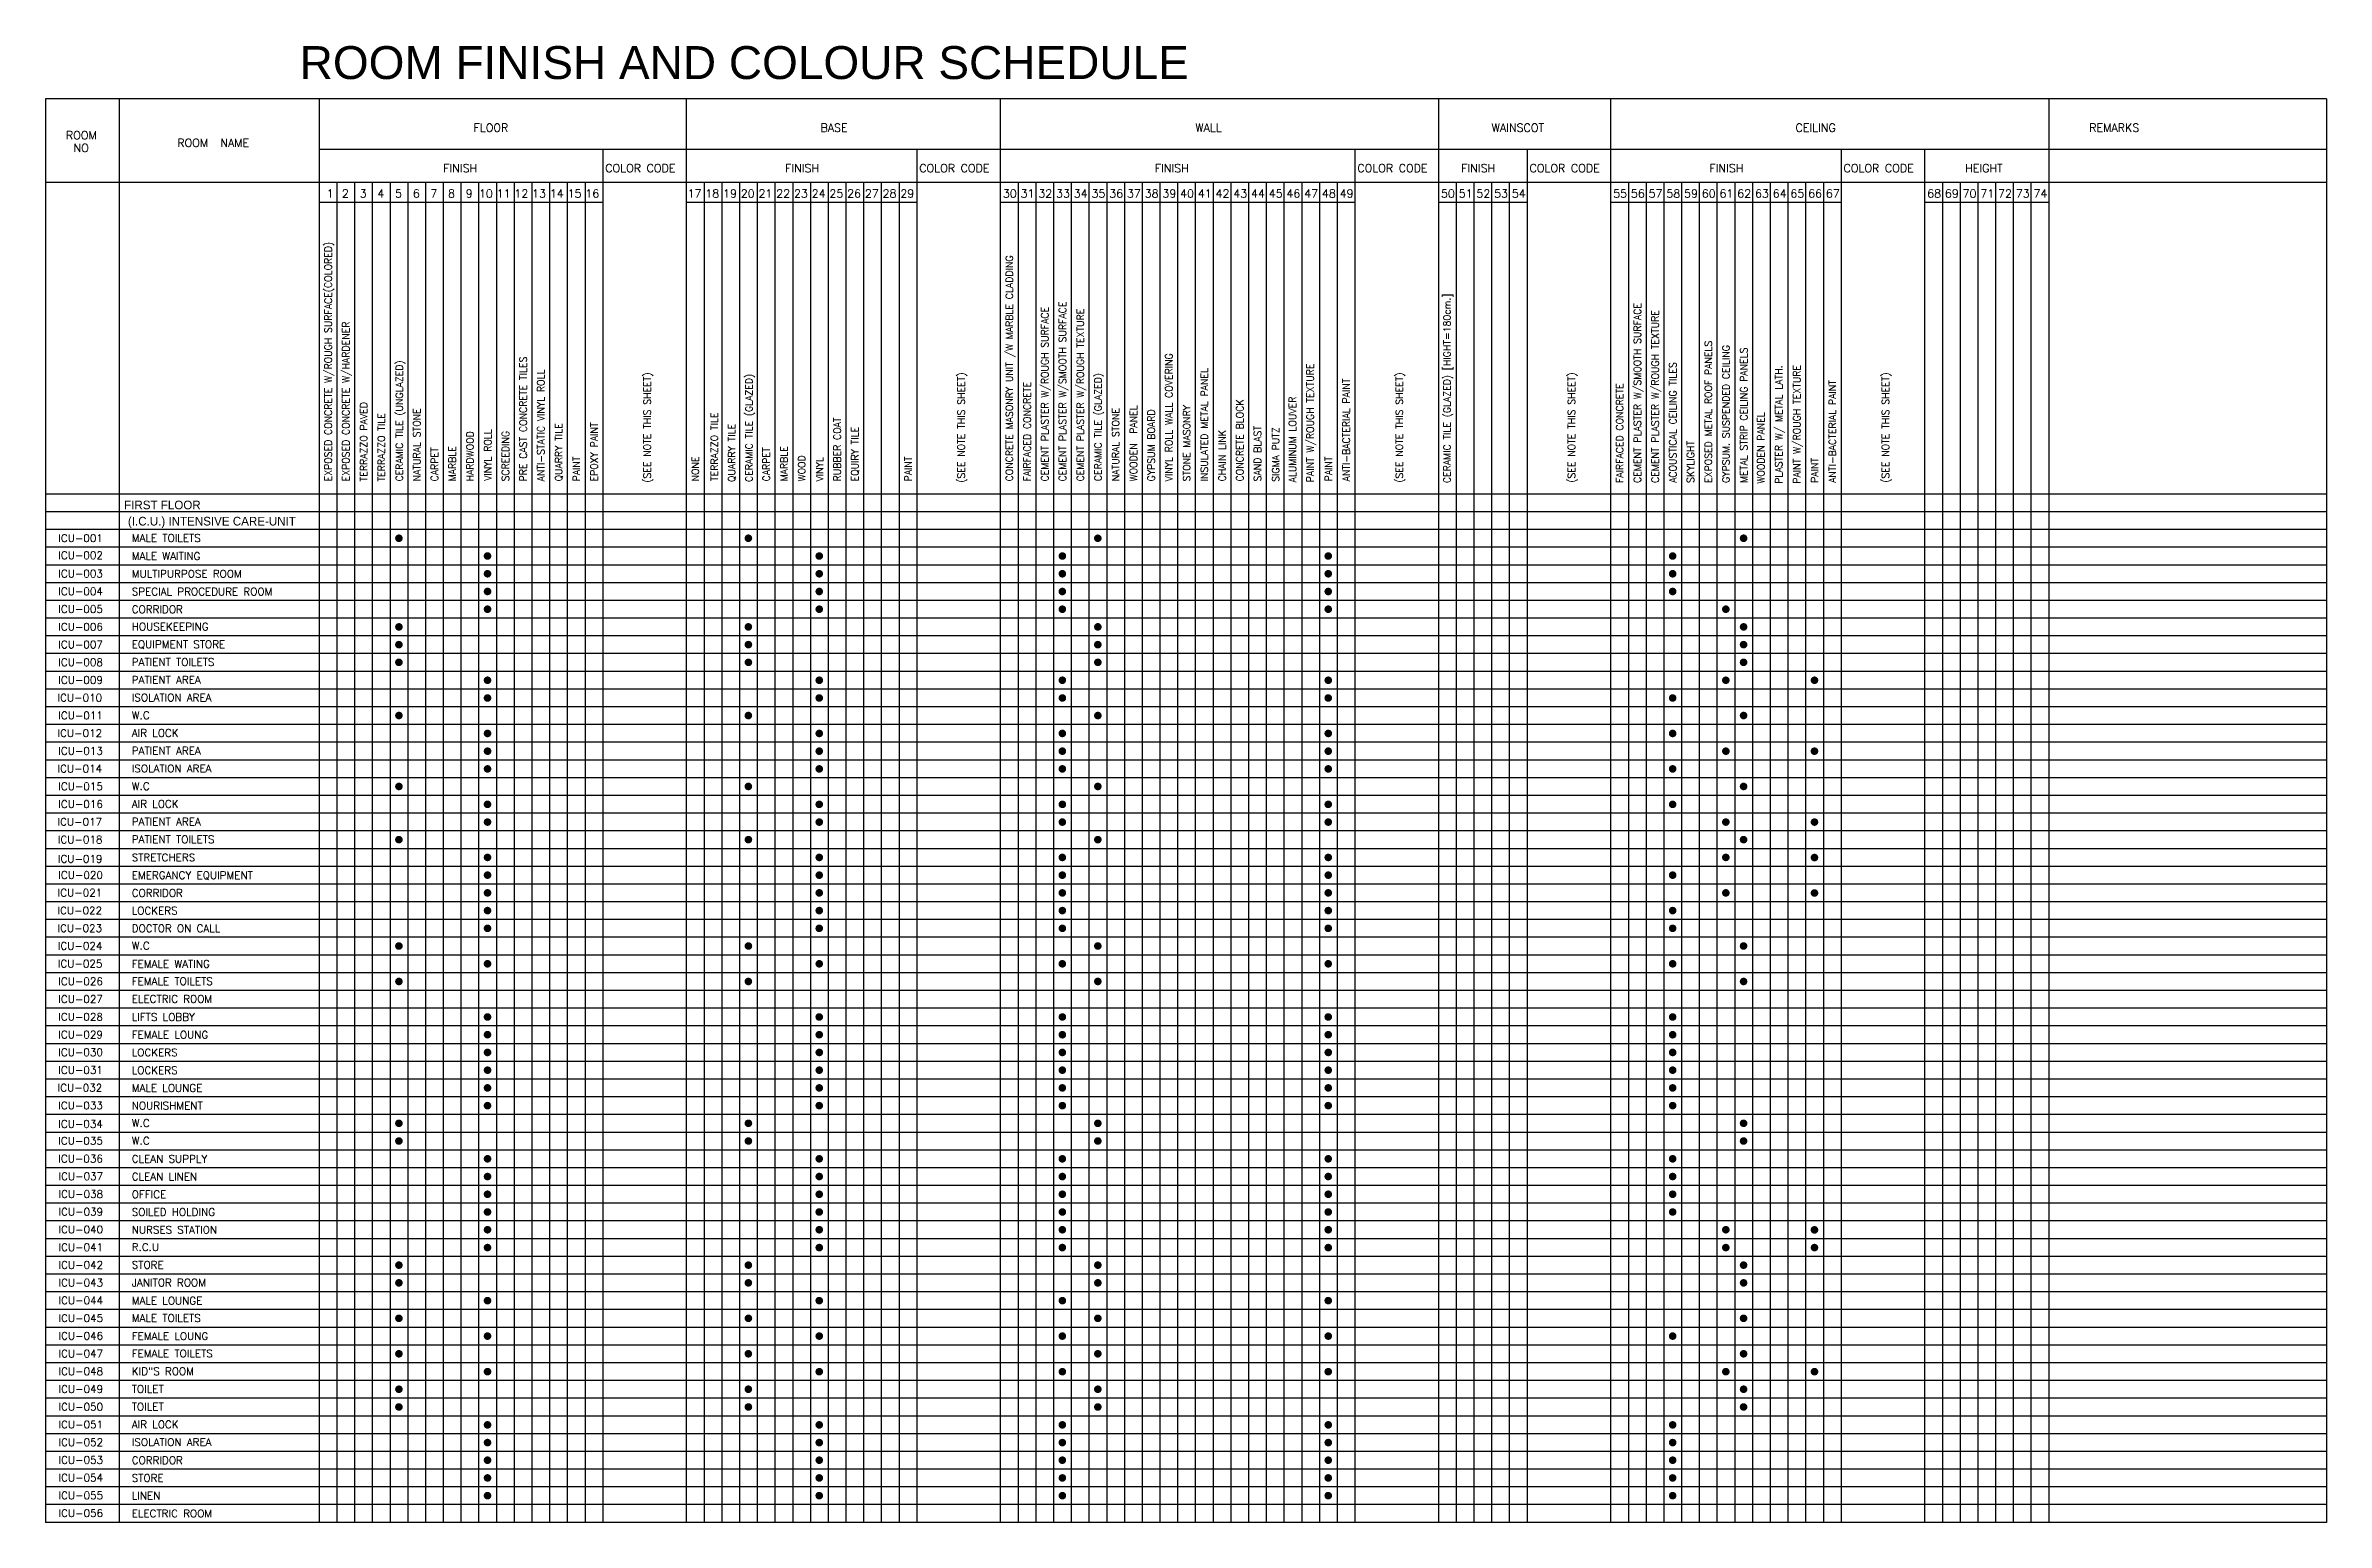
# Model space of a CAD drawing. Extents: x 631116 to 721181, y 9112 to 67420.
import ezdxf

# ---------------------------------------------------------------- set-up
doc = ezdxf.new("R2010")
doc.units = 0
doc.layers.get('0').update_dxf_attribs({"linetype": 'CONTINUOUS'})
for name, color, linetype in [('LIFTS', 4, 'CONTINUOUS'), ('LINE', 5, 'CONTINUOUS'), ('RAKA', 2, 'CONTINUOUS'), ('TEXT', 2, 'CONTINUOUS')]:
    doc.layers.add(name, color=color, linetype=linetype)
doc.styles.add('EBORD2', font='romand.shx')
doc.styles.add('ROMANS', font='ROMANS.shx', dxfattribs={"height": 200})
doc.styles.add('STYLE1', font='')
doc.styles.add('STYLE2', font='swissek.ttf')
doc.styles.get('STYLE1').set_extended_font_data('Andalus')

# ---------------------------------------------------------------- blocks, each defined once
blk = doc.blocks.new('DOT1')
at = {"color": 2, "const_width": 150}
blk.add_lwpolyline([(-425, -350, 1), (-275, -350, 1)], format="xyb", close=True, dxfattribs=at)

msp = doc.modelspace()

# ---------------------------------------------------------------- linework, layer by layer
at = {"layer": 'LINE', "color": 2}
for p, q in [((631116, 65320), (631116, 9112)), ((721181, 65320), (631116, 65320)), ((721181, 65320), (631116, 65320)), ((634016, 65320), (634016, 49712)), ((641916, 65320), (641916, 49712)), ((656416, 65320), (656416, 49712)), ((668816, 65320), (668816, 49712)), ((686116, 65320), (686116, 49712)), ((692916, 65320), (692916, 49712)), ((710216, 65320), (710216, 49712)), ((721181, 65320), (721181, 49712)), ((721181, 63320), (641916, 63320)), ((653116, 63320), (653116, 49712)), ((665516, 63320), (665516, 49712)), ((682816, 63320), (682816, 49712)), ((689616, 63320), (689616, 49712)), ((702016, 63320), (702016, 49712)), ((705316, 63320), (705316, 9112)), ((721181, 62020), (631116, 62020)), ((653116, 61220), (641916, 61220)), ((665516, 61220), (656416, 61220)), ((682816, 61220), (668816, 61220)), ((689616, 61220), (686116, 61220)), ((702016, 61220), (692916, 61220)), ((710216, 61220), (705316, 61220)), ((721181, 49712), (631116, 49712)), ((634016, 49712), (634016, 9112)), ((641916, 49712), (641916, 9112)), ((653116, 49712), (653116, 9112)), ((656416, 49712), (656416, 9112)), ((665516, 49712), (665516, 9112)), ((668816, 49712), (668816, 9112)), ((682816, 49712), (682816, 9112)), ((686116, 49712), (686116, 9112)), ((689616, 49712), (689616, 9112)), ((692916, 49712), (692916, 9112)), ((702016, 49712), (702016, 9112)), ((710216, 49712), (710216, 9112)), ((721181, 49712), (721181, 9112)), ((721181, 9112), (631116, 9112))]:
    msp.add_line(p, q, dxfattribs=at)
at = {"layer": 'LINE'}
for p, q in [((642616, 62020), (642616, 49712)), ((643316, 62020), (643316, 49712)), ((644016, 62020), (644016, 49712)), ((644716, 62020), (644716, 49712)), ((645416, 62020), (645416, 49712)), ((646116, 62020), (646116, 49712)), ((646816, 62020), (646816, 49712)), ((647516, 62020), (647516, 49712)), ((648216, 62020), (648216, 49712)), ((648916, 62020), (648916, 49712)), ((649616, 62020), (649616, 49712)), ((650316, 62020), (650316, 49712)), ((651016, 62020), (651016, 49712)), ((651716, 62020), (651716, 49712)), ((652416, 62020), (652416, 49712)), ((657116, 62020), (657116, 49712)), ((657816, 62020), (657816, 49712)), ((658516, 62020), (658516, 49712)), ((659216, 62020), (659216, 49712)), ((659916, 62020), (659916, 49712)), ((660616, 62020), (660616, 49712)), ((661316, 62020), (661316, 49712)), ((662016, 62020), (662016, 49712)), ((662716, 62020), (662716, 49712)), ((663416, 62020), (663416, 49712)), ((664116, 62020), (664116, 49712)), ((664816, 62020), (664816, 49712)), ((669516, 62020), (669516, 49712)), ((670216, 62020), (670216, 49712)), ((670916, 62020), (670916, 49712)), ((671616, 62020), (671616, 49712)), ((672316, 62020), (672316, 49712)), ((673016, 62020), (673016, 49712)), ((673716, 62020), (673716, 49712)), ((674416, 62020), (674416, 49712)), ((675116, 62020), (675116, 49712)), ((675816, 62020), (675816, 49712)), ((676516, 62020), (676516, 49712)), ((677216, 62020), (677216, 49712)), ((677916, 62020), (677916, 49712)), ((678616, 62020), (678616, 49712)), ((679316, 62020), (679316, 49712)), ((680016, 62020), (680016, 49712)), ((680716, 62020), (680716, 49712)), ((681416, 62020), (681416, 49712)), ((682116, 62020), (682116, 49712)), ((686816, 62020), (686816, 49712)), ((687516, 62020), (687516, 49712)), ((688216, 62020), (688216, 49712)), ((688916, 62020), (688916, 49712)), ((693616, 62020), (693616, 49712)), ((694316, 62020), (694316, 49712)), ((695016, 62020), (695016, 49712)), ((695716, 62020), (695716, 49712)), ((696416, 62020), (696416, 49712)), ((697116, 62020), (697116, 49712)), ((697816, 62020), (697816, 49712)), ((698516, 62020), (698516, 49712)), ((699216, 62020), (699216, 49712)), ((699916, 62020), (699916, 49712)), ((700616, 62020), (700616, 49712)), ((701316, 62020), (701316, 49712)), ((706016, 62020), (706016, 9112)), ((706716, 62020), (706716, 9112)), ((707416, 62020), (707416, 9112)), ((708116, 62020), (708116, 9112)), ((708816, 62020), (708816, 49712)), ((709516, 62020), (709516, 49712)), ((642616, 49712), (642616, 9112)), ((643316, 49712), (643316, 9112)), ((644016, 49712), (644016, 9112)), ((644716, 49712), (644716, 9112)), ((645416, 49712), (645416, 9112)), ((646116, 49712), (646116, 9112)), ((646816, 49712), (646816, 9112)), ((647516, 49712), (647516, 9112)), ((648216, 49712), (648216, 9112)), ((648916, 49712), (648916, 9112)), ((649616, 49712), (649616, 9112)), ((650316, 49712), (650316, 9112)), ((651016, 49712), (651016, 9112)), ((651716, 49712), (651716, 9112)), ((652416, 49712), (652416, 9112)), ((657116, 49712), (657116, 9112)), ((657816, 49712), (657816, 9112)), ((658516, 49712), (658516, 9112)), ((659216, 49712), (659216, 9112)), ((659916, 49712), (659916, 9112)), ((660616, 49712), (660616, 9112)), ((661316, 49712), (661316, 9112)), ((662016, 49712), (662016, 9112)), ((662716, 49712), (662716, 9112)), ((663416, 49712), (663416, 9112)), ((664116, 49712), (664116, 9112)), ((664816, 49712), (664816, 9112)), ((669516, 49712), (669516, 9112)), ((670216, 49712), (670216, 9112)), ((670916, 49712), (670916, 9112)), ((671616, 49712), (671616, 9112)), ((672316, 49712), (672316, 9112)), ((673016, 49712), (673016, 9112)), ((673716, 49712), (673716, 9112)), ((674416, 49712), (674416, 9112)), ((675116, 49712), (675116, 9112)), ((675816, 49712), (675816, 9112)), ((676516, 49712), (676516, 9112)), ((677216, 49712), (677216, 9112)), ((677916, 49712), (677916, 9112)), ((678616, 49712), (678616, 9112)), ((679316, 49712), (679316, 9112)), ((680016, 49712), (680016, 9112)), ((680716, 49712), (680716, 9112)), ((681416, 49712), (681416, 9112)), ((682116, 49712), (682116, 9112)), ((686816, 49712), (686816, 9112)), ((687516, 49712), (687516, 9112)), ((688216, 49712), (688216, 9112)), ((688916, 49712), (688916, 9112)), ((693616, 49712), (693616, 9112)), ((694316, 49712), (694316, 9112)), ((695016, 49712), (695016, 9112)), ((695716, 49712), (695716, 9112)), ((696416, 49712), (696416, 9112)), ((697116, 49712), (697116, 9112)), ((697816, 49712), (697816, 9112)), ((698516, 49712), (698516, 9112)), ((699216, 49712), (699216, 9112)), ((699916, 49712), (699916, 9112)), ((700616, 49712), (700616, 9112)), ((701316, 49712), (701316, 9112)), ((708816, 49712), (708816, 9112)), ((709516, 49712), (709516, 9112)), ((721181, 49012), (631116, 49012)), ((721181, 48312), (631116, 48312)), ((721181, 47612), (631116, 47612)), ((721181, 46912), (631116, 46912)), ((721181, 46912), (631116, 46912)), ((721181, 46212), (631116, 46212)), ((721181, 45512), (631116, 45512)), ((721181, 44812), (631116, 44812)), ((721181, 44112), (631116, 44112)), ((721181, 43412), (631116, 43412)), ((721181, 42712), (631116, 42712)), ((721181, 42012), (631116, 42012)), ((721181, 41312), (631116, 41312)), ((721181, 40612), (631116, 40612)), ((721181, 39912), (631116, 39912)), ((721181, 39212), (631116, 39212)), ((721181, 38512), (631116, 38512)), ((721181, 37812), (631116, 37812)), ((721181, 37112), (631116, 37112)), ((721181, 36412), (631116, 36412)), ((721181, 35712), (631116, 35712)), ((721181, 35012), (631116, 35012)), ((721181, 34312), (631116, 34312)), ((721181, 33612), (631116, 33612)), ((721181, 32912), (631116, 32912)), ((721181, 32212), (631116, 32212)), ((721181, 31512), (631116, 31512)), ((721181, 30812), (631116, 30812)), ((721181, 30112), (631116, 30112)), ((721181, 29412), (631116, 29412)), ((721181, 28712), (631116, 28712)), ((721181, 28012), (631116, 28012)), ((721181, 27312), (631116, 27312)), ((721181, 26612), (631116, 26612)), ((721181, 25912), (631116, 25912)), ((721181, 25212), (631116, 25212)), ((721181, 24512), (631116, 24512)), ((721181, 23812), (631116, 23812)), ((721181, 23112), (631116, 23112)), ((721181, 22412), (631116, 22412)), ((721181, 21712), (631116, 21712)), ((721181, 21012), (631116, 21012)), ((721181, 20312), (631116, 20312)), ((721181, 19612), (631116, 19612)), ((721181, 18912), (631116, 18912)), ((721181, 18212), (631116, 18212)), ((721181, 17512), (631116, 17512)), ((721181, 16812), (631116, 16812)), ((721181, 16112), (631116, 16112)), ((721181, 16112), (631116, 16112)), ((721181, 15412), (631116, 15412)), ((721181, 15412), (631116, 15412)), ((721181, 14712), (631116, 14712)), ((721181, 14712), (631116, 14712)), ((721181, 14012), (631116, 14012)), ((721181, 14012), (631116, 14012)), ((721181, 13312), (631116, 13312)), ((721181, 13312), (631116, 13312)), ((721181, 12612), (631116, 12612)), ((721181, 12612), (631116, 12612)), ((721181, 11912), (631116, 11912)), ((721181, 11912), (631116, 11912)), ((721181, 11212), (631116, 11212)), ((721181, 11212), (631116, 11212)), ((721181, 10512), (631116, 10512)), ((721181, 10512), (631116, 10512)), ((721181, 9812), (631116, 9812)), ((721181, 9812), (631116, 9812)), ((721181, 9812), (631116, 9812)), ((721181, 9812), (631116, 9812)), ((721181, 9112), (631116, 9112))]:
    msp.add_line(p, q, dxfattribs=at)

# ---------------------------------------------------------------- block references
at = {"layer": 'LIFTS'}
for p in [(645417, 48319), (659217, 48319), (673017, 48319), (698517, 48319), (648916, 47617), (662016, 47617), (671616, 47617), (682116, 47617), (695716, 47617), (648916, 46917), (648916, 46217), (662016, 46917), (662016, 46217), (671616, 46917), (671616, 46217), (682116, 46917), (682116, 46217), (695716, 46917), (695716, 46217), (648916, 45517), (662016, 45517), (671616, 45517), (682116, 45517), (697816, 45517), (645417, 44819), (659217, 44819), (673017, 44819), (698517, 44819), (645417, 44119), (659217, 44119), (673017, 44119), (698517, 44119), (645417, 43419), (648916, 42712), (659217, 43419), (662016, 42712), (671616, 42712), (673017, 43419), (682116, 42712), (697816, 42712), (698517, 43419), (701316, 42712), (648916, 42012), (662016, 42012), (671616, 42012), (682116, 42012), (695716, 42012), (645417, 41319), (659217, 41319), (673017, 41319), (698517, 41319), (648916, 40612), (648916, 39912), (662016, 40612), (662016, 39912), (671616, 40612), (671616, 39912), (682116, 40612), (682116, 39912), (695716, 40612), (697816, 39912), (701316, 39912), (648916, 39212), (662016, 39212), (671616, 39212), (682116, 39212), (695716, 39212), (645417, 38519), (659217, 38519), (673017, 38519), (698517, 38519), (648916, 37812), (662016, 37812), (671616, 37812), (682116, 37812), (695716, 37812), (645417, 36419), (648916, 37112), (659217, 36419), (662016, 37112), (671616, 37112), (673017, 36419), (682116, 37112), (697816, 37112), (698517, 36419), (701316, 37112), (648916, 35717), (662016, 35717), (671616, 35717), (682116, 35717), (697816, 35717), (701316, 35712), (648916, 35017), (662016, 35017), (671616, 35017), (682116, 35017), (695716, 35017), (648916, 34317), (648916, 33617), (662016, 34317), (662016, 33617), (671616, 34317), (671616, 33617), (682116, 34317), (682116, 33617), (695716, 33617), (697816, 34317), (701316, 34312), (648916, 32917), (662016, 32917), (671616, 32917), (682116, 32917), (695716, 32917), (645417, 32219), (659217, 32219), (673017, 32219), (698517, 32219), (648916, 31517), (662016, 31517), (671616, 31517), (682116, 31517), (695716, 31517), (645417, 30819), (659217, 30819), (673017, 30819), (698517, 30819), (648916, 29417), (662016, 29417), (671616, 29417), (682116, 29417), (695716, 29417), (648916, 28717), (662016, 28717), (671616, 28717), (682116, 28717), (695716, 28717), (648916, 28017), (648916, 27317), (662016, 28017), (662016, 27317), (671616, 28017), (671616, 27317), (682116, 28017), (682116, 27317), (695716, 28017), (695716, 27317), (648916, 26617), (662016, 26617), (671616, 26617), (682116, 26617), (695716, 26617), (648916, 25917), (662016, 25917), (671616, 25917), (682116, 25917), (695716, 25917), (645417, 25219), (645417, 24519), (659217, 25219), (659217, 24519), (673017, 25219), (673017, 24519), (698517, 25219), (698517, 24519), (648916, 23817), (662016, 23817), (671616, 23817), (682116, 23817), (695716, 23817), (648916, 23117), (662016, 23117), (671616, 23117), (682116, 23117), (695716, 23117), (648916, 22417), (662016, 22417), (671616, 22417), (682116, 22417), (695716, 22417), (648916, 21717), (648916, 21017), (662016, 21717), (662016, 21017), (671616, 21717), (671616, 21017), (682116, 21717), (682116, 21017), (695716, 21717), (697816, 21017), (701316, 21012), (648916, 20312), (662016, 20312), (671616, 20312), (682116, 20312), (697816, 20312), (701316, 20312), (645417, 19619), (659217, 19619), (673017, 19619), (698517, 19619), (645417, 18919), (648916, 18217), (659217, 18919), (662016, 18217), (671616, 18217), (673017, 18919), (682116, 18217), (698517, 18919), (645417, 17519), (659217, 17519), (673017, 17519), (698517, 17519), (648916, 16817), (662016, 16817), (671616, 16817), (682116, 16817), (695716, 16817), (645417, 16119), (659217, 16119), (673017, 16119), (698517, 16119), (645417, 14719), (648916, 15412), (659217, 14719), (662016, 15412), (671616, 15412), (673017, 14719), (682116, 15412), (697816, 15412), (698517, 14719), (701316, 15412), (645417, 14019), (659217, 14019), (673017, 14019), (698517, 14019), (648916, 13312), (662016, 13312), (671616, 13312), (682116, 13312), (695716, 13312), (648916, 12612), (648916, 11917), (662016, 12612), (662016, 11917), (671616, 12612), (671616, 11917), (682116, 12612), (682116, 11917), (695716, 12612), (695716, 11917), (648916, 11217), (662016, 11217), (671616, 11217), (682116, 11217), (695716, 11217), (648916, 10517), (662016, 10517), (671616, 10517), (682116, 10517), (695716, 10517)]:
    msp.add_blockref('DOT1', p, dxfattribs=at)

# ---------------------------------------------------------------- texts
at = {"color": 1, "style": 'STYLE2'}
msp.add_text('ROOM FINISH AND COLOUR SCHEDULE', height=1300, dxfattribs=at).set_placement((641148, 66100))
at = {"color": 2, "style": 'EBORD2'}
for s, p in [('ICU-001', (631616, 47822)), ('MALE TOILETS', (634517, 47829)), ('ICU-002', (631616, 47146)), ('MALE WAITING', (634516, 47114)), ('ICU-003', (631616, 46422)), ('ICU-004', (631616, 45722)), ('SPECIAL PROCEDURE ROOM', (634516, 45714)), ('MULTIPURPOSE ROOM', (634516, 46414)), ('ICU-005', (631616, 45022)), ('CORRIDOR', (634516, 45014)), ('ICU-006', (631616, 44322)), ('HOUSEKEEPING', (634517, 44329)), ('ICU-007', (631616, 43622)), ('EQUIPMENT STORE', (634517, 43629)), ('ICU-008', (631616, 42922)), ('ICU-009', (631616, 42222)), ('PATIENT TOILETS', (634517, 42929)), ('PATIENT AREA', (634517, 42229)), ('ICU-010', (631585, 41522)), ('ISOLATION AREA', (634517, 41529)), ('ICU-011', (631616, 40822)), ('W.C', (634517, 40829)), ('ICU-012', (631585, 40122)), ('ICU-013', (631616, 39422)), ('AIR LOCK', (634517, 40129)), ('PATIENT AREA', (634517, 39429)), ('ICU-014', (631585, 38722)), ('ISOLATION AREA', (634517, 38729)), ('ICU-015', (631616, 38022)), ('W.C', (634517, 38029)), ('ICU-016', (631616, 37322)), ('AIR LOCK', (634517, 37329)), ('PATIENT AREA', (634517, 36629)), ('ICU-017', (631585, 36622)), ('ICU-018', (631599, 35922)), ('PATIENT TOILETS', (634517, 35929)), ('ICU-019', (631601, 35159)), ('STRETCHERS', (634516, 35214)), ('ICU-020', (631617, 34522)), ('EMERGANCY EQUIPMENT', (634516, 34514)), ('ICU-022', (631584, 33122)), ('ICU-021', (631590, 33822)), ('CORRIDOR', (634516, 33814)), ('LOCKERS', (634516, 33114)), ('ICU-023', (631584, 32422)), ('DOCTOR ON CALL', (634516, 32414)), ('ICU-024', (631596, 31722)), ('W.C', (634517, 31729)), ('ICU-025', (631596, 31022)), ('ICU-026', (631616, 30322)), ('FEMALE WATING', (634516, 31014)), ('FEMALE TOILETS', (634517, 30329)), ('ICU-027', (631616, 29622)), ('ELECTRIC ROOM', (634517, 29629)), ('ICU-028', (631616, 28922)), ('LIFTS LOBBY', (634516, 28914)), ('ICU-029', (631616, 28222)), ('FEMALE LOUNG', (634516, 28214)), ('ICU-030', (631616, 27522)), ('ICU-031', (631616, 26822)), ('LOCKERS', (634516, 27514)), ('LOCKERS', (634516, 26814)), ('ICU-032', (631590, 26122)), ('MALE LOUNGE', (634516, 26114)), ('ICU-033', (631616, 25422)), ('NOURISHMENT', (634516, 25414)), ('ICU-034', (631616, 24693)), ('ICU-035', (631616, 24028)), ('W.C', (634517, 24729)), ('W.C', (634517, 24029)), ('ICU-036', (631616, 23322)), ('CLEAN SUPPLY', (634516, 23314)), ('ICU-037', (631624, 22626)), ('CLEAN LINEN', (634516, 22614)), ('ICU-038', (631624, 21926)), ('OFFICE', (634516, 21914)), ('ICU-039', (631624, 21226)), ('ICU-040', (631624, 20526)), ('SOILED HOLDING', (634516, 21214)), ('NURSES STATION', (634516, 20514)), ('ICU-041', (631624, 19826)), ('R.C.U', (634517, 19829)), ('ICU-042', (631624, 19126)), ('STORE', (634517, 19129)), ('ICU-043', (631624, 18426)), ('ICU-044', (631624, 17726)), ('JANITOR ROOM', (634517, 18429)), ('MALE LOUNGE', (634516, 17714)), ('ICU-045', (631624, 17026)), ('MALE TOILETS', (634517, 17029)), ('ICU-046', (631624, 16326)), ('FEMALE LOUNG', (634516, 16314)), ('ICU-047', (631624, 15626)), ('FEMALE TOILETS', (634517, 15629)), ('ICU-048', (631624, 14926)), ('ICU-049', (631624, 14226)), ('TOILET', (634517, 14229)), ('KID"S ROOM', (634517, 14929)), ('ICU-050', (631624, 13526)), ('TOILET', (634517, 13529)), ('ICU-051', (631624, 12826)), ('AIR LOCK', (634517, 12829)), ('ICU-052', (631624, 12126)), ('ICU-053', (631624, 11426)), ('CORRIDOR', (634516, 11414)), ('ISOLATION AREA', (634517, 12129)), ('ICU-054', (631624, 10726)), ('STORE', (634516, 10714)), ('ICU-055', (631624, 10026)), ('LINEN', (634516, 10014)), ('ICU-056', (631624, 9326)), ('ELECTRIC ROOM', (634516, 9314))]:
    msp.add_text(s, height=300, dxfattribs=at).set_placement(p)
at = {"layer": 'LINE', "color": 2, "style": 'ROMANS'}
for s, p in [('1', (642216, 61420)), ('2', (642816, 61420)), ('3', (643516, 61420)), ('4', (644216, 61420)), ('5', (644916, 61420)), ('6', (645616, 61420)), ('7', (646306, 61420)), ('8', (647006, 61420)), ('9', (647706, 61420)), ('10', (648228, 61420)), ('11', (648928, 61420)), ('12', (649628, 61420)), ('13', (650328, 61420)), ('14', (651028, 61420)), ('15', (651728, 61420)), ('16', (652428, 61420)), ('17', (656467, 61420)), ('18', (657167, 61420)), ('19', (657867, 61420)), ('20', (658567, 61420)), ('21', (659267, 61420)), ('22', (659967, 61420)), ('23', (660667, 61420)), ('24', (661367, 61420)), ('25', (662067, 61420)), ('26', (662767, 61420)), ('27', (663467, 61420)), ('28', (664167, 61420)), ('29', (664867, 61420)), ('30', (668916, 61420)), ('31', (669616, 61420)), ('32', (670316, 61420)), ('33', (671016, 61420)), ('34', (671716, 61420)), ('35', (672416, 61420)), ('36', (673116, 61420)), ('37', (673816, 61420)), ('38', (674516, 61420)), ('39', (675216, 61420)), ('40', (675916, 61420)), ('41', (676616, 61420)), ('42', (677316, 61420)), ('43', (678016, 61420)), ('44 ', (678716, 61420)), ('45', (679416, 61420)), ('46', (680116, 61420)), ('47', (680816, 61420)), ('48', (681516, 61420)), ('49', (682216, 61420)), ('50', (686216, 61420)), ('51', (686916, 61420)), ('52', (687616, 61420)), ('53', (688316, 61420)), ('54', (689016, 61420)), ('55', (693016, 61420)), ('56', (693716, 61420)), ('57', (694416, 61420)), ('58', (695116, 61420)), ('59', (695816, 61420)), ('60', (696516, 61420)), ('61', (697216, 61420)), ('62', (697916, 61420)), ('63', (698616, 61420)), ('64 ', (699316, 61420)), ('65', (700016, 61420)), ('66', (700716, 61420)), ('67', (701416, 61420)), ('68', (705416, 61420)), ('69', (706116, 61420)), ('70', (706816, 61420)), ('71', (707516, 61420)), ('72', (708216, 61420)), ('73', (708916, 61420)), ('74', (709616, 61420))]:
    msp.add_text(s, height=320, dxfattribs=at).set_placement(p)
at = {"layer": 'LINE', "color": 2, "style": 'EBORD2', "width": 0.95}
for s, p in [('EXPOSED CONCRETE W/ROUGH SURFACE(COLORED)', (642416, 50212)), ('CONCRETE MASONRY UNIT /W MARBLE CLADDING', (669316, 50212)), ('CERAMIC TILE (GLAZED) [HIGHT=180cm.]', (686597, 50146)), ('CEMENT PLASTER W/ROUGH SURFACE', (670716, 50212)), ('CEMENT PLASTER W/SMOOTH SURFACE', (671416, 50212)), ('CEMENT PLASTER W/ROUGH TEXTURE', (672116, 50212)), ('CEMENT PLASTER W/SMOOTH SURFACE', (694116, 50153)), ('CEMENT PLASTER W/ROUGH TEXTURE', (694816, 50153)), ('EXPOSED CONCRETE W/HARDENER', (643116, 50212)), ('CERAMIC TILE (UNGLAZED)', (645228, 50211)), ('PRE CAST CONCRETE TILES', (650116, 50212)), ('VINYL ROLL WALL COVERING', (675616, 50212)), ('ACOUSTICAL CEILING TILES', (695516, 50153)), ('EXPOSED METAL ROOF PANELS', (696916, 50153)), ('GYPSUM. SUSPENDED CEILING', (697616, 50153)), ('METAL STRIP CEILING PANELS', (698316, 50153)), ('ANTI-STATIC VINYL ROLL', (650816, 50212)), ('(SEE NOTE THIS SHEET)', (655014, 50163)), ('CERAMIC TILE (GLAZED)', (659033, 50190)), ('(SEE NOTE THIS SHEET)', (667414, 50163)), ('FAIRFACED CONCRETE', (670016, 50212)), ('CERAMIC TILE (GLAZED)', (672815, 50222)), ('INSULATED METAL PANEL', (677016, 50212)), ('PAINT W/ROUGH TEXTURE', (681194, 50178)), ('ANTI-BACTERIAL PAINT', (682616, 50212)), ('(SEE NOTE THIS SHEET)', (684714, 50163)), ('(SEE NOTE THIS SHEET)', (691514, 50163)), ('FAIRFACED CONCRETE', (693416, 50153)), ('PLASTER W/ METAL LATH.', (699697, 50122)), ('PAINT W/ROUGH TEXTURE', (700409, 50124)), ('ANTI-BACTERIAL PAINT', (701816, 50153)), ('(SEE NOTE THIS SHEET)', (703914, 50163)), ('TERRAZZO PAVED', (643816, 50212)), ('WOODEN  PANEL', (674216, 50212)), ('STONE MASONRY', (676316, 50212)), ('CONCRETE BLOCK', (678416, 50212)), ('ALUMINUM LOUVER', (680495, 50173)), ('TERRAZZO TILE', (644514, 50206)), ('NATURAL STONE', (645916, 50212)), ('VINYL ROLL', (648720, 50233)), ('QUARRY TILE', (651516, 50212)), ('EPOXY PAINT', (652916, 50212)), ('TERRAZZO TILE', (657664, 50228)), ('QUARRY TILE', (658348, 50190)), ('RUBBER COAT', (662516, 50212)), ('EQUIRY TILE', (663216, 50212)), ('NATURAL STONE', (673515, 50222)), ('GYPSUM BOARD', (674916, 50212)), ('CHAIN LINK', (677716, 50212)), ('SAND BLAST', (679116, 50212)), ('SIGMA PUTZ', (679833, 50195)), ('WOODEN PANEL', (698994, 50124)), ('CARPET', (646616, 50212)), ('MARBLE', (647316, 50212)), ('HARDWOOD', (648016, 50212)), ('SCREEDING', (649416, 50212)), ('CARPET', (659716, 50212)), ('MARBLE', (660416, 50212)), ('SKYLIGHT', (696216, 50153)), ('PAINT', (652216, 50212)), ('NONE', (656916, 50212)), ('WOOD', (661116, 50212)), ('VINYL', (661823, 50208)), ('PAINT', (665316, 50212)), ('PAINT', (681916, 50212)), ('PAINT', (701116, 50153))]:
    msp.add_text(s, height=285, rotation=90, dxfattribs=at).set_placement(p)
at = {"layer": 'RAKA', "style": 'ROMANS'}
for s, p in [('ROOM', (631916, 63720)), ('FLOOR', (648016, 64020)), ('BASE', (661716, 64020)), ('WALL', (676516, 64020)), ('WAINSCOT', (688216, 64020)), ('CEILING', (700216, 64020)), ('REMARKS', (711816, 64020)), ('NO', (632216, 63220)), ('ROOM', (636316, 63420)), ('NAME', (638016, 63420)), ('FINISH', (646816, 62420)), ('COLOR CODE', (653216, 62420)), ('FINISH', (660316, 62420)), ('COLOR CODE', (665616, 62420)), ('FINISH', (674916, 62420)), ('COLOR CODE', (682916, 62420)), ('FINISH', (687016, 62420)), ('COLOR CODE', (689716, 62420)), ('FINISH', (696816, 62420)), ('COLOR CODE', (702116, 62420)), ('HEIGHT', (706916, 62420))]:
    msp.add_text(s, height=320, dxfattribs=at).set_placement(p)
at = {"layer": 'TEXT', "style": 'STYLE1'}
for s, p in [('FIRST FLOOR ', (634216, 49112)), ('(I.C.U.) INTENSIVE CARE-UNIT', (634366, 48472))]:
    msp.add_text(s, height=342, dxfattribs=at).set_placement(p)

doc.saveas('drawing.dxf')
